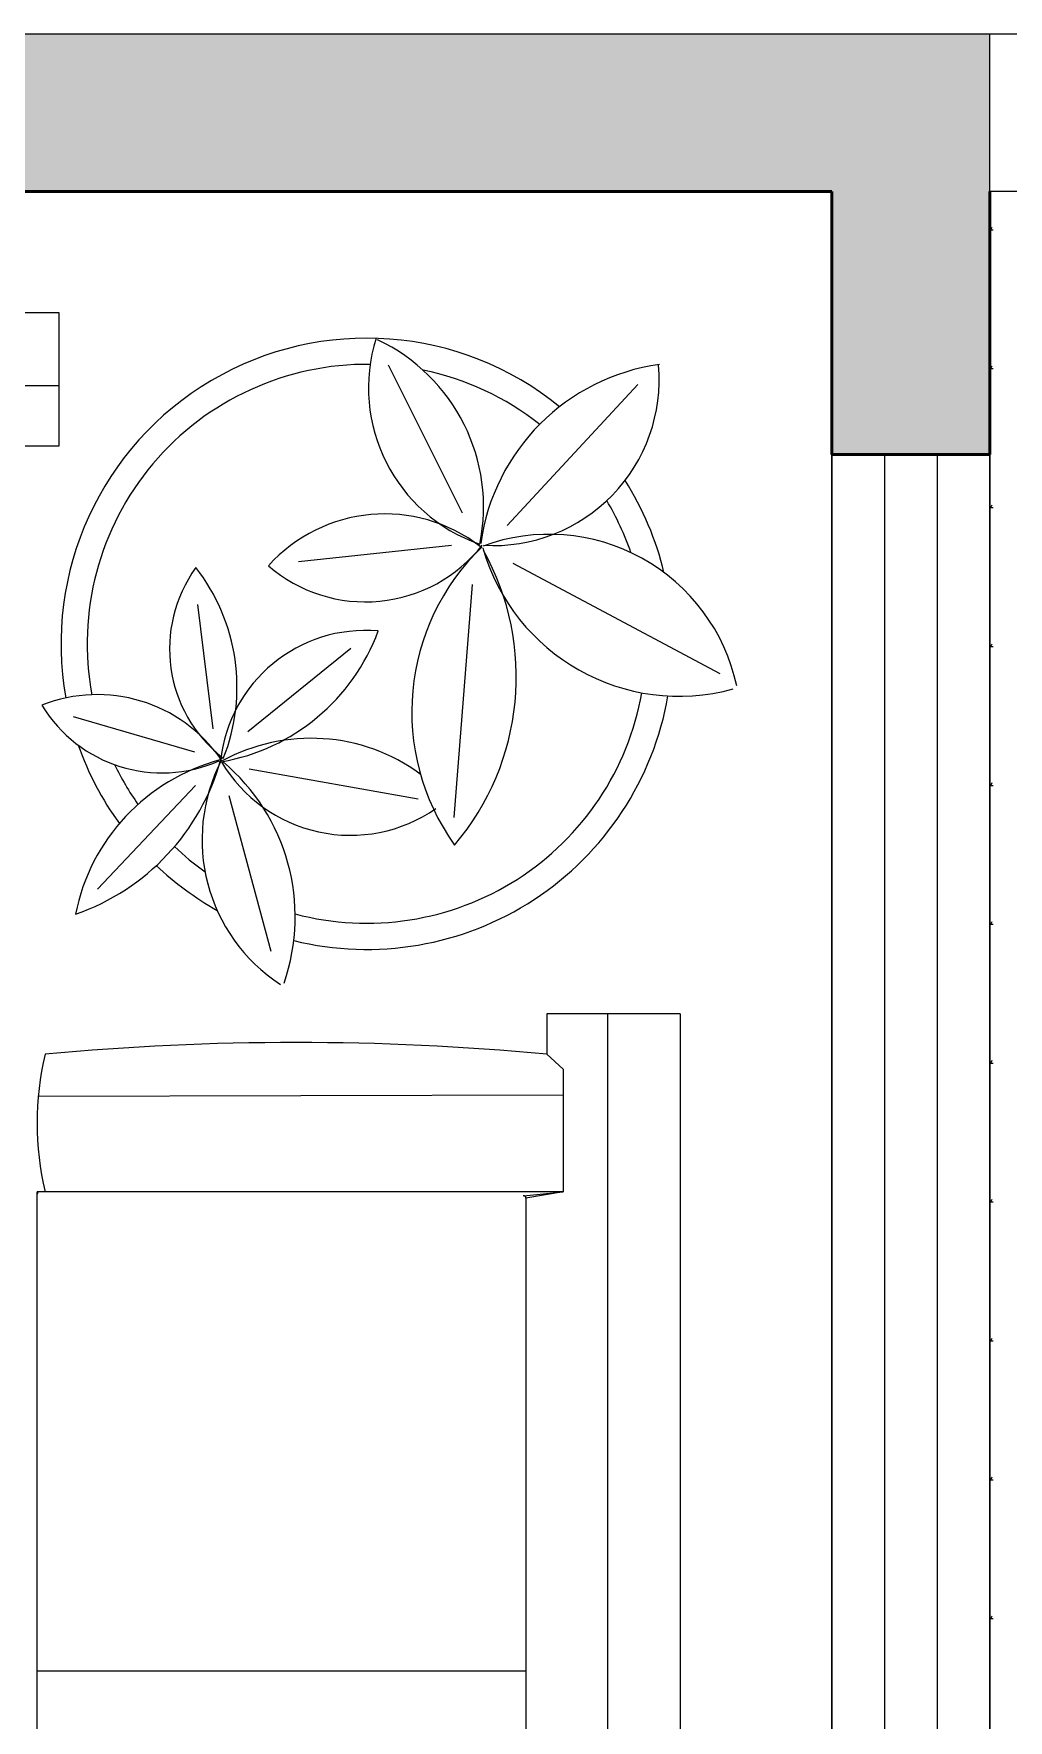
# Model space of a CAD drawing. Header units: millimetres. Extents: x 2999.9 to 3041.9, y 869.6 to 906.3.
# Drawn here: x 3018.361 to 3019.287, y 900.435 to 902.038 of the extents above; entities that cross this region are included whole.
import ezdxf

# ---------------------------------------------------------------- set-up
doc = ezdxf.new("R2010")
doc.units = ezdxf.units.MM
doc.linetypes.add('HIDDEN', pattern=[0.375, 0.25, -0.125])
doc.layers.add('mori', color=166, linetype='Continuous', lineweight=30)
doc.layers.add('moviliario', color=7, linetype='Continuous', lineweight=18)

# ---------------------------------------------------------------- blocks, each defined once
blk = doc.blocks.new('0C02D')
at = {"color": 0, "linetype": 'ByBlock', "lineweight": 0}
for p, q in [((0.0243, 0.3746), (-0.102, 0.1378)), ((-0.3071, 0.2805), (-0.1455, 0.1307)), ((-0.3296, -0.0054), (-0.16, 0.0794)), ((0.189, 0.0702), (-0.0781, 0.0911)), ((-0.1042, -0.1079), (-0.1228, 0.067)), ((0.1333, -0.1646), (0.1676, 0.029)), ((0.0903, -0.166), (-0.0052, -0.048)), ((0.1639, -0.1879), (0.342, -0.1399)), ((0.0872, -0.2057), (-0.0552, -0.2232)), ((0.1141, -0.2269), (0.0737, -0.3657)), ((0.1523, -0.2261), (0.2711, -0.3383))]:
    blk.add_line(p, q, dxfattribs=at)
for centre, radius, start, end in [((0.0842, 0.1789), 0.2196, 102.106, 200.1749), ((-0.1835, 0.3277), 0.2335, 285.7817, 15.3507), ((-0.01, -0.03), 0.35, 103.4928, 122.3252), ((-0.01, -0.03), 0.35, 346.1915, 80.1916), ((-0.0919, 0.3386), 0.2404, 187.9837, 262.0826), ((-0.3127, 0.1147), 0.1902, 356.834, 94.9195), ((-0.01, -0.03), 0.32, 109.0445, 120.8243), ((-0.01, -0.03), 0.32, 345.1624, 79.9119), ((-0.01, -0.03), 0.35, 140.8678, 280.2087), ((-0.01, -0.03), 0.32, 141.7508, 168.3677), ((0.0278, -0.1565), 0.2978, 49.6917, 119.1053), ((-0.3031, 0.1614), 0.1894, 252.4588, 340.924), ((-0.1668, -0.1077), 0.2115, 78.3442, 154.7575), ((0.0204, -0.0094), 0.1791, 142.2558, 228.0353), ((-0.2281, -0.0314), 0.1701, 319.2212, 51.7942), ((0.0679, 0.2836), 0.262, 223.8495, 305.6071), ((0.0376, -0.0486), 0.1717, 300.6452, 34.7063), ((0.3096, -0.0938), 0.2114, 143.7337, 208.7027), ((0.1415, -0.0313), 0.1668, 175.0386, 264.006), ((-0.1057, -0.2367), 0.2343, 9.9352, 69.7681), ((-0.01, -0.03), 0.32, 179.3019, 280.4983), ((0.3026, -0.3437), 0.2318, 70.8915, 139.9005), ((0.2145, -0.021), 0.1975, 242.4878, 326.9762), ((0.0395, -0.4008), 0.2223, 68.3745, 127.9916), ((-0.0043, -0.0973), 0.1584, 234.0564, 321.9353), ((0.2201, -0.3383), 0.1719, 124.7099, 201.6743), ((-0.0231, -0.2643), 0.1609, 301.256, 23.9088), ((0.0525, -0.4492), 0.2617, 19.1579, 74.5483), ((0.3439, -0.1391), 0.2286, 194.941, 258.8355), ((-0.01, -0.03), 0.35, 316.5106, 330.7133), ((-0.01, -0.03), 0.32, 316.534, 324.6631), ((-0.01, -0.03), 0.32, 295.6062, 305.0739), ((-0.01, -0.03), 0.35, 289.3547, 305.9995)]:
    blk.add_arc(centre, radius, start, end, dxfattribs=at)

msp = doc.modelspace()

# ---------------------------------------------------------------- linework, layer by layer
msp.add_line((3019.2692, 901.8882), (3019.2692, 902.0382))
at = {"color": 253, "linetype": 'HIDDEN', "lineweight": 0}
msp.add_line((3023.2692, 897.9375), (3019.2692, 901.8882), dxfattribs=at)
at = {"color": 76, "linetype": 'Continuous'}
for p, q in [((3019.2692, 901.8518), (3019.2725, 901.8518)), ((3019.2701, 901.8518), (3019.2716, 901.8545)), ((3019.2692, 901.7199), (3019.2725, 901.7199)), ((3019.2701, 901.7199), (3019.2716, 901.7225)), ((3019.2692, 901.5879), (3019.2725, 901.5879)), ((3019.2701, 901.5879), (3019.2716, 901.5905)), ((3019.2701, 901.4559), (3019.2716, 901.4585)), ((3019.2692, 901.4559), (3019.2725, 901.4559)), ((3019.2692, 901.3239), (3019.2725, 901.3239)), ((3019.2701, 901.3239), (3019.2716, 901.3266)), ((3019.2692, 901.1919), (3019.2725, 901.1919)), ((3019.2701, 901.1919), (3019.2716, 901.1946)), ((3019.2692, 901.0599), (3019.2725, 901.0599)), ((3019.2701, 901.0599), (3019.2716, 901.0626)), ((3019.2701, 900.928), (3019.2716, 900.9306)), ((3019.2692, 900.928), (3019.2725, 900.928)), ((3019.2692, 900.796), (3019.2725, 900.796)), ((3019.2701, 900.796), (3019.2716, 900.7986)), ((3019.2692, 900.664), (3019.2725, 900.664)), ((3019.2701, 900.664), (3019.2716, 900.6666)), ((3019.2692, 900.532), (3019.2725, 900.532)), ((3019.2701, 900.532), (3019.2716, 900.5347))]:
    msp.add_line(p, q, dxfattribs=at)
at = {"color": 255, "lineweight": 5}
for p, q in [((3016.6729, 901.7731), (3018.3849, 901.7731)), ((3018.3849, 901.7731), (3018.3849, 901.6463)), ((3016.6729, 901.7039), (3018.3849, 901.7039)), ((3018.3849, 901.6463), (3018.3465, 901.6463)), ((3018.8484, 901.1067), (3018.8484, 901.0683)), ((3018.9752, 901.1067), (3018.8484, 901.1067)), ((3018.9061, 901.1067), (3018.9061, 899.855)), ((3018.9752, 901.1067), (3018.9752, 899.855)), ((3018.8484, 901.0683), (3018.8638, 901.0543)), ((3018.8638, 901.0543), (3018.8638, 900.9377)), ((3018.3655, 901.0286), (3018.8638, 901.0299)), ((3018.8638, 900.9377), (3018.3643, 900.9377)), ((3018.3643, 900.0263), (3018.3643, 900.9377)), ((3018.372, 900.9377), (3018.3666, 900.9377)), ((3018.4748, 900.9377), (3018.372, 900.9377)), ((3018.8262, 900.9339), (3018.8638, 900.9377)), ((3018.8638, 900.9377), (3018.8285, 900.9315)), ((3018.8285, 900.9315), (3018.8285, 900.024)), ((3018.8285, 900.482), (3018.3643, 900.482))]:
    msp.add_line(p, q, dxfattribs=at)
at = {"color": 41, "lineweight": 30}
for p, q in [((3019.1192, 901.6382), (3019.1192, 899.6382)), ((3019.2692, 901.6382), (3019.2692, 899.6382))]:
    msp.add_line(p, q, dxfattribs=at)
at = {"color": 4}
for p, q in [((3019.1692, 901.6382), (3019.1692, 899.6382)), ((3019.2192, 901.6382), (3019.2192, 899.6382))]:
    msp.add_line(p, q, dxfattribs=at)
at = {"color": 255, "lineweight": 5}
for centre, radius, start, end in [((3018.6102, 898.5449), 2.5346, 84.6069, 95.3931), ((3018.6457, 901.003), 0.2815, 166.5803, 193.4197), ((3018.3666, 900.9354), 0.00231, 90, 180), ((3018.8262, 900.9315), 0.00231, 0, 94.3203)]:
    msp.add_arc(centre, radius, start, end, dxfattribs=at)
at = {"linetype": 'Continuous'}
for points in [[(3012.1297, 901.8882), (3012.1297, 902.0382), (3019.1192, 901.8882)], [(3019.1192, 901.8882), (3012.1297, 902.0382), (3019.1192, 902.0382)], [(3019.1192, 901.8882), (3019.1192, 902.0382), (3019.2692, 901.6382)], [(3019.2692, 901.6382), (3019.1192, 902.0382), (3019.2692, 902.0382)], [(3019.1192, 901.6382), (3019.1192, 901.8882), (3019.2692, 901.6382)]]:
    msp.add_solid(points, dxfattribs=at)
at = {"layer": 'mori', "color": 152, "lineweight": 20}
for p, q in [((3003.8192, 902.0382), (3038.7192, 902.0382)), ((3023.2692, 901.8882), (3019.2692, 901.8882))]:
    msp.add_line(p, q, dxfattribs=at)
at = {"layer": 'mori', "color": 152, "lineweight": 50}
for p, q in [((3019.1192, 901.8882), (3012.1297, 901.8882)), ((3019.1192, 901.8882), (3019.1192, 901.6382)), ((3019.1192, 901.8882), (3019.1192, 901.6382)), ((3019.2692, 901.8882), (3019.2692, 901.6382)), ((3019.1192, 901.6382), (3019.2692, 901.6382))]:
    msp.add_line(p, q, dxfattribs=at)

# ---------------------------------------------------------------- block references
at = {"layer": 'moviliario', "xscale": 0.8297961950302124, "yscale": 0.8297961950302124, "zscale": 0.8297961950302124, "rotation": 269.9999999999999}
msp.add_blockref('0C02D', (3018.7022, 901.4501), dxfattribs=at)

doc.saveas('drawing.dxf')
